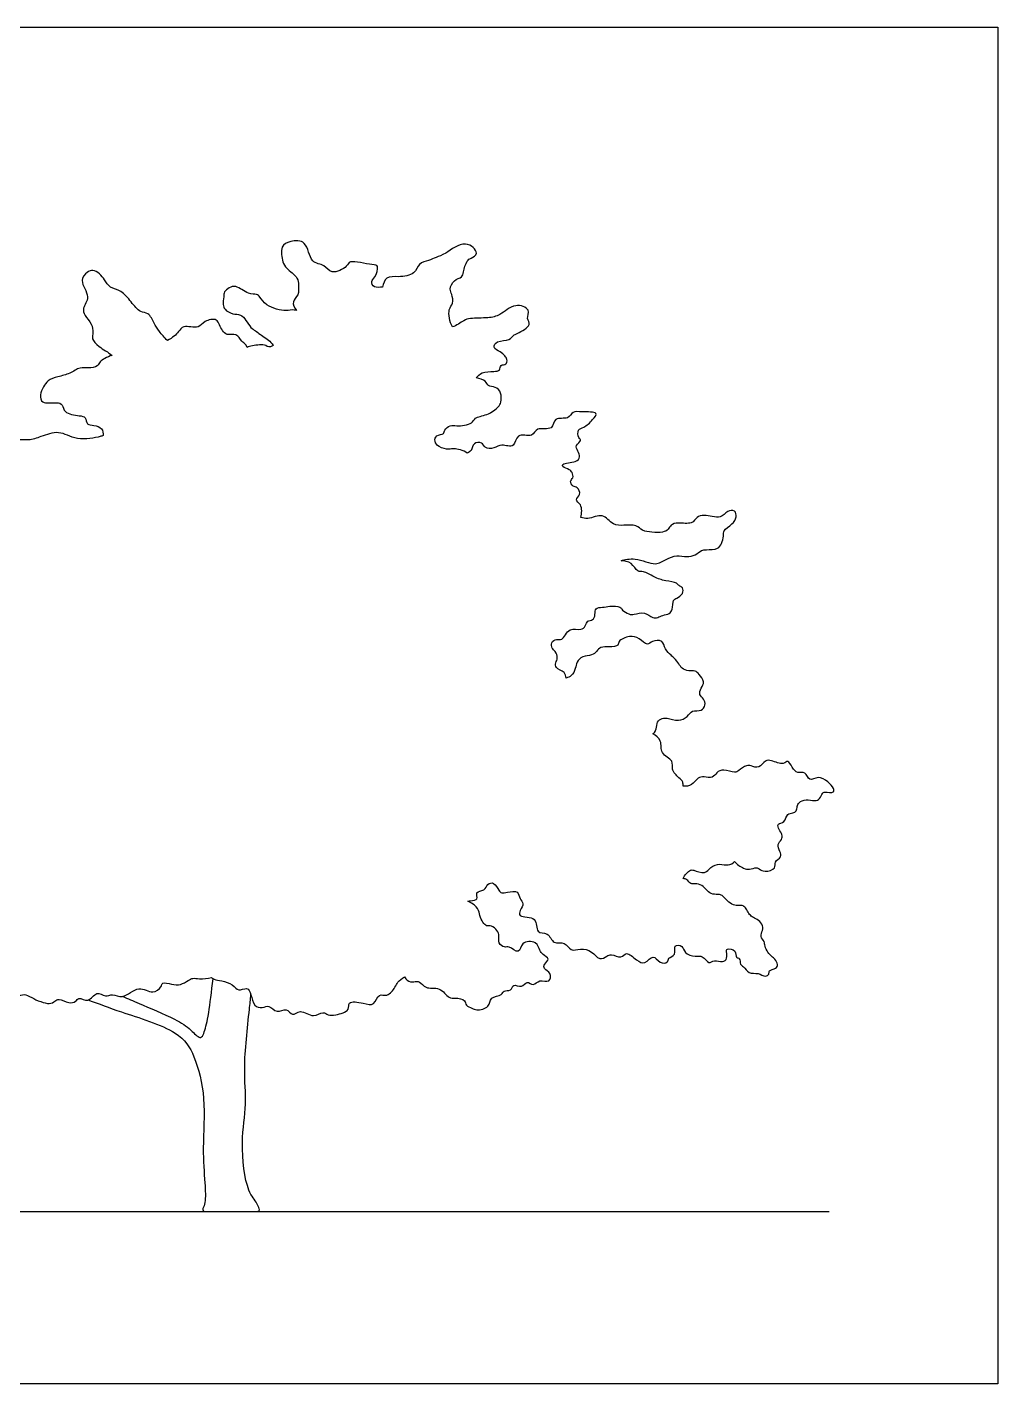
# Model space of a CAD drawing. Header units: millimetres. Extents: x 34 to 295, y 0 to 64.
# Drawn here: x 107.64 to 116.9, y 0.16 to 13.1 of the extents above; entities that cross this region are included whole.
import ezdxf

# ---------------------------------------------------------------- set-up
doc = ezdxf.new("R2010")
doc.units = ezdxf.units.MM
for name, color, linetype, true_color in [('AG-DIAGRAM', 7, 'Continuous', 0xfecc66), ('AG-PLANTS', 7, 'Continuous', 0x66ccff), ('X-VPRT', 6, 'Continuous', 0xff00ff)]:
    doc.layers.add(name, color=color, linetype=linetype, true_color=true_color)

msp = doc.modelspace()

# ---------------------------------------------------------------- linework, layer by layer
at = {"layer": 'AG-DIAGRAM'}
msp.add_line((103.258, 1.799), (115.288, 1.799), dxfattribs=at)
at = {"layer": 'AG-PLANTS'}
for centre, start, end in [((109.332, 1.82), 155.1454, 270), ((109.832, 1.82), 270, 20.6117)]:
    msp.add_arc(centre, 0.0206, start, end, dxfattribs=at)
for points, knots in [([(111.028, 10.619), (111, 10.617), (110.935, 10.608), (110.913, 10.68), (110.96, 10.707), (110.997, 10.832), (110.923, 10.827), (110.706, 10.885), (110.695, 10.809), (110.532, 10.73), (110.478, 10.842), (110.331, 10.838), (110.312, 11.074), (110.148, 11.059), (110.046, 11.015), (110.073, 10.854), (110.105, 10.799), (110.226, 10.71), (110.222, 10.64), (110.234, 10.539), (110.155, 10.485), (110.187, 10.419), (110.205, 10.396)], [-11.279825, -11.279825, -11.279825, -11.279825, -10.882577, -10.451119, -10.033702, -9.454117, -9.024814, -8.205548, -7.766619, -7.074331, -6.509178, -5.890545, -5.112153, -4.458605, -3.895606, -3.221315, -2.733944, -2.067448, -1.594024, -1.043039, -0.534784, 0, 0, 0, 0]), ([(111.693, 10.239), (111.666, 10.287), (111.645, 10.408), (111.706, 10.46), (111.69, 10.551), (111.663, 10.598), (111.702, 10.691), (111.79, 10.708), (111.795, 10.765), (111.829, 10.873), (111.867, 10.895), (111.962, 10.94), (111.808, 11.086), (111.634, 10.932), (111.539, 10.907), (111.468, 10.869), (111.366, 10.85), (111.339, 10.734), (111.18, 10.712), (111.059, 10.728), (111.032, 10.65), (111.028, 10.619)], [-10.630875, -10.630875, -10.630875, -10.630875, -9.893748, -9.410385, -8.894766, -8.470623, -7.934249, -7.433578, -7.021174, -6.425909, -6.030908, -5.554109, -4.888103, -4.061923, -3.487212, -2.982818, -2.430469, -1.859919, -1.16378, -0.558711, 0, 0, 0, 0]), ([(108.976, 10.111), (108.944, 10.136), (108.889, 10.207), (108.849, 10.268), (108.798, 10.38), (108.711, 10.372), (108.627, 10.48), (108.54, 10.589), (108.425, 10.606), (108.376, 10.69), (108.332, 10.746), (108.264, 10.79), (108.207, 10.762), (108.126, 10.681), (108.251, 10.526), (108.16, 10.421), (108.185, 10.345), (108.255, 10.271), (108.27, 10.187), (108.248, 10.122), (108.321, 10.047), (108.41, 9.997), (108.447, 9.968)], [-16.620272, -16.620272, -16.620272, -16.620272, -16.130981, -15.573291, -14.981804, -14.495617, -13.845352, -13.165289, -12.57603, -12.035748, -11.540511, -11.05662, -10.621655, -10.075652, -9.340315, -8.72773, -8.249125, -7.675404, -7.158141, -6.714927, -6.150806, -5.47798, -5.47798, -5.47798, -5.47798]), ([(110.205, 10.396), (110.198, 10.398), (110.158, 10.407), (110.112, 10.382), (109.912, 10.431), (109.862, 10.522), (109.826, 10.556), (109.743, 10.547), (109.631, 10.641), (109.565, 10.616), (109.513, 10.576), (109.513, 10.525), (109.502, 10.452), (109.519, 10.402), (109.598, 10.357), (109.675, 10.363), (109.726, 10.302), (109.767, 10.231), (109.815, 10.202), (109.862, 10.166), (109.948, 10.11), (109.979, 10.072), (109.985, 10.062)], [12.843865, 12.843865, 12.843865, 12.843865, 12.944739, 13.452448, 14.241577, 14.813279, 15.180363, 15.684198, 16.355148, 16.81102, 17.250288, 17.652522, 18.1374, 18.541166, 19.068303, 19.557151, 20.047949, 20.568511, 20.983944, 21.42589, 22.066382, 22.286855, 22.286855, 22.286855, 22.286855]), ([(111.92, 9.754), (111.936, 9.772), (111.972, 9.812), (112.084, 9.814), (112.151, 9.818), (112.147, 9.883), (112.213, 9.875), (112.217, 9.93), (112.195, 9.965), (112.151, 10.001), (112.07, 10.041), (112.122, 10.113), (112.238, 10.104), (112.275, 10.163), (112.314, 10.175), (112.459, 10.256), (112.393, 10.318), (112.446, 10.412), (112.281, 10.473), (112.15, 10.345), (112.037, 10.323), (111.864, 10.324), (111.802, 10.305), (111.731, 10.249), (111.693, 10.239)], [-12.395788, -12.395788, -12.395788, -12.395788, -11.904653, -11.3005, -10.871057, -10.489328, -10.095517, -9.723621, -9.36082, -8.917799, -8.428516, -7.988222, -7.384581, -6.952319, -6.560367, -5.892312, -5.449292, -4.941584, -4.300378, -3.552239, -2.924456, -2.18959, -1.715343, -1.078093, -1.078093, -1.078093, -1.078093]), ([(109.734, 10.043), (109.731, 10.052), (109.723, 10.074), (109.68, 10.101), (109.638, 10.182), (109.539, 10.154), (109.5, 10.205), (109.469, 10.256), (109.45, 10.323), (109.321, 10.301), (109.28, 10.215), (109.123, 10.263), (109.084, 10.192), (109.041, 10.15), (108.998, 10.122), (108.976, 10.111)], [-6.261715, -6.261715, -6.261715, -6.261715, -5.946887, -5.540607, -5.027417, -4.499419, -4.071492, -3.624089, -3.192895, -2.604503, -2.078104, -1.41332, -0.942728, -0.499302, 0, 0, 0, 0]), ([(108.447, 9.968), (108.423, 9.961), (108.378, 9.94), (108.329, 9.91), (108.313, 9.859), (108.217, 9.843), (108.139, 9.859), (108.044, 9.789), (107.932, 9.766), (107.832, 9.732), (107.79, 9.667), (107.756, 9.594), (107.771, 9.498), (107.916, 9.525), (107.981, 9.502), (107.983, 9.411), (108.132, 9.392), (108.199, 9.384), (108.203, 9.301), (108.275, 9.304), (108.356, 9.277), (108.363, 9.224), (108.362, 9.202)], [0, 0, 0, 0, 0.498577, 0.921211, 1.31027, 1.847107, 2.354487, 2.956297, 3.579062, 4.152595, 4.64484, 5.160355, 5.64219, 6.293676, 6.737272, 7.213505, 7.884455, 8.332892, 8.776487, 9.227912, 9.735292, 10.206706, 10.206706, 10.206706, 10.206706]), ([(109.985, 10.062), (109.944, 10.035), (109.92, 10.078), (109.799, 10.064), (109.748, 10.05), (109.734, 10.043)], [-6.273185, -6.273185, -6.273185, -6.273185, -5.82812, -5.182885, -4.854902, -4.854902, -4.854902, -4.854902]), ([(111.835, 9.035), (111.798, 9.061), (111.706, 9.087), (111.663, 9.064), (111.561, 9.09), (111.519, 9.144), (111.533, 9.211), (111.619, 9.214), (111.612, 9.26), (111.676, 9.308), (111.732, 9.289), (111.888, 9.309), (111.902, 9.381), (112.028, 9.393), (112.135, 9.471), (112.158, 9.52), (112.165, 9.613), (112.106, 9.672), (112.031, 9.668), (112.014, 9.729), (111.955, 9.748), (111.92, 9.754)], [0, 0, 0, 0, 0.662172, 1.06273, 1.626917, 2.084837, 2.502536, 2.974922, 3.310638, 3.77786, 4.234404, 4.914751, 5.347013, 5.964999, 6.616979, 7.0326, 7.563697, 8.060811, 8.518731, 8.936172, 9.445019, 9.445019, 9.445019, 9.445019]), ([(112.918, 8.422), (112.929, 8.46), (112.934, 8.545), (112.853, 8.589), (112.926, 8.637), (112.889, 8.715), (112.841, 8.71), (112.808, 8.77), (112.852, 8.797), (112.837, 8.853), (112.812, 8.88), (112.742, 8.899), (112.739, 8.942), (112.873, 8.942), (112.917, 8.997), (112.892, 9.055), (112.858, 9.109), (112.933, 9.157), (112.89, 9.18), (112.885, 9.268), (112.953, 9.277), (113.028, 9.346), (113.096, 9.436), (112.928, 9.422), (112.838, 9.443), (112.804, 9.348), (112.657, 9.389), (112.66, 9.242), (112.49, 9.292), (112.465, 9.176), (112.297, 9.238), (112.295, 9.074), (112.159, 9.128), (112.095, 9.076), (111.998, 9.079), (111.98, 9.143), (111.888, 9.136), (111.882, 9.062), (111.85, 9.041), (111.835, 9.035)], [-20.228479, -20.228479, -20.228479, -20.228479, -19.605955, -19.152213, -18.71244, -18.245631, -17.872613, -17.461234, -17.097377, -16.696691, -16.338307, -15.869262, -15.608273, -14.97857, -14.533505, -14.098524, -13.674381, -13.22218, -12.897923, -12.413422, -11.985575, -11.381154, -10.912109, -10.265016, -9.721368, -9.23057, -8.624663, -8.078273, -7.430495, -6.913005, -6.272841, -5.69637, -5.106333, -4.586279, -4.07066, -3.650321, -3.180584, -2.700811, -2.391736, -2.391736, -2.391736, -2.391736]), ([(108.362, 9.202), (108.354, 9.2), (108.311, 9.184), (108.102, 9.148), (107.945, 9.26), (107.769, 9.192), (107.654, 9.153), (107.547, 9.168), (107.441, 9.16), (107.414, 9.103), (107.407, 9.064), (107.446, 9.034), (107.471, 9.015)], [-14.727929, -14.727929, -14.727929, -14.727929, -14.501341, -13.657347, -12.873232, -12.121901, -11.49211, -10.896139, -10.328167, -9.902232, -9.567383, -9.104895, -9.104895, -9.104895, -9.104895]), ([(113.302, 8.009), (113.335, 8.018), (113.456, 8.045), (113.627, 7.951), (113.729, 8.025), (113.832, 8.065), (113.928, 8.042), (114.009, 8.058), (114.069, 8.111), (114.116, 8.115), (114.232, 8.114), (114.26, 8.173), (114.284, 8.243), (114.273, 8.302), (114.365, 8.355), (114.408, 8.42), (114.393, 8.495), (114.309, 8.487), (114.256, 8.401), (114.095, 8.452), (114.025, 8.429), (113.979, 8.35), (113.849, 8.377), (113.777, 8.354), (113.754, 8.305), (113.698, 8.273), (113.596, 8.281), (113.504, 8.29), (113.448, 8.355), (113.328, 8.346), (113.222, 8.342), (113.129, 8.474), (113.006, 8.401), (112.939, 8.415), (112.918, 8.422)], [-33.386314, -33.386314, -33.386314, -33.386314, -32.799948, -31.998685, -31.392119, -30.800366, -30.240489, -29.726753, -29.23576, -28.83368, -28.245864, -27.804645, -27.317446, -26.904353, -26.341583, -25.835281, -25.397474, -24.940538, -24.402725, -23.69693, -23.219623, -22.71971, -22.085411, -21.601659, -21.20294, -20.76587, -20.184785, -19.642472, -19.140353, -18.529658, -17.949675, -17.2983, -16.620952, -16.283398, -16.283398, -16.283398, -16.283398]), ([(112.778, 6.889), (112.775, 6.908), (112.77, 6.95), (112.672, 6.979), (112.677, 7.037), (112.703, 7.08), (112.677, 7.145), (112.642, 7.171), (112.63, 7.231), (112.687, 7.269), (112.746, 7.239), (112.802, 7.382), (112.921, 7.339), (112.964, 7.383), (112.978, 7.441), (113.037, 7.437), (113.058, 7.495), (113.051, 7.563), (113.131, 7.561), (113.19, 7.579), (113.298, 7.575), (113.312, 7.535), (113.376, 7.494), (113.427, 7.495), (113.528, 7.527), (113.601, 7.457), (113.653, 7.466), (113.7, 7.49), (113.765, 7.498), (113.795, 7.542), (113.793, 7.637), (113.836, 7.649), (113.896, 7.689), (113.896, 7.755), (113.851, 7.768), (113.835, 7.803), (113.72, 7.815), (113.62, 7.848), (113.519, 7.915), (113.456, 7.896), (113.405, 7.997), (113.335, 8.007), (113.302, 8.009)], [-18.432275, -18.432275, -18.432275, -18.432275, -18.00627, -17.472159, -17.082131, -16.6846, -16.228274, -15.846983, -15.438094, -15.008249, -14.609356, -13.984375, -13.40328, -12.990434, -12.577722, -12.191349, -11.76274, -11.336658, -10.88854, -10.402906, -9.842418, -9.487757, -9.012194, -8.597756, -8.03185, -7.487697, -7.096057, -6.675929, -6.231083, -5.827061, -5.29773, -4.940568, -4.465093, -4.050787, -3.693625, -3.364297, -2.775688, -2.157701, -1.547009, -1.130604, -0.571831, 0, 0, 0, 0]), ([(113.605, 6.358), (113.617, 6.366), (113.643, 6.393), (113.637, 6.456), (113.678, 6.506), (113.743, 6.511), (113.849, 6.471), (113.937, 6.517), (113.976, 6.587), (114.071, 6.568), (114.111, 6.631), (114.095, 6.693), (114.04, 6.729), (114.066, 6.796), (114.105, 6.853), (114.048, 6.926), (114.011, 6.962), (113.947, 6.954), (113.88, 6.977), (113.855, 7.024), (113.812, 7.079), (113.779, 7.106), (113.717, 7.164), (113.706, 7.256), (113.596, 7.249), (113.554, 7.191), (113.474, 7.276), (113.388, 7.297), (113.271, 7.248), (113.282, 7.194), (113.188, 7.181), (113.107, 7.193), (113.07, 7.142), (113.023, 7.101), (112.934, 7.102), (112.874, 7.043), (112.871, 6.98), (112.833, 6.907), (112.795, 6.896), (112.778, 6.889)], [4.169953, 4.169953, 4.169953, 4.169953, 4.439849, 4.913274, 5.341304, 5.786369, 6.387059, 6.933097, 7.418602, 7.935885, 8.382886, 8.824, 9.25203, 9.701417, 10.157743, 10.678609, 11.081063, 11.525314, 11.992122, 12.407556, 12.877707, 13.257961, 13.776069, 14.28334, 14.819621, 15.2432, 15.79682, 16.353867, 16.952965, 17.302637, 17.816788, 18.331884, 18.758815, 19.20076, 19.729066, 20.22546, 20.676885, 21.181279, 21.588742, 21.588742, 21.588742, 21.588742]), ([(113.896, 5.857), (113.895, 5.871), (113.893, 5.908), (113.852, 5.935), (113.776, 6.017), (113.81, 6.106), (113.666, 6.164), (113.699, 6.297), (113.634, 6.341), (113.605, 6.358)], [-3.565064, -3.565064, -3.565064, -3.565064, -3.313363, -2.882705, -2.304303, -1.809787, -1.179996, -0.571534, 0, 0, 0, 0]), ([(114.383, 5.139), (114.406, 5.111), (114.469, 5.071), (114.524, 5.06), (114.593, 5.086), (114.621, 5.068), (114.673, 5.032), (114.784, 5.069), (114.759, 5.14), (114.837, 5.179), (114.817, 5.235), (114.787, 5.305), (114.838, 5.345), (114.844, 5.399), (114.806, 5.438), (114.788, 5.506), (114.87, 5.506), (114.881, 5.601), (114.941, 5.598), (114.977, 5.619), (114.981, 5.666), (114.997, 5.705), (115.068, 5.739), (115.146, 5.712), (115.202, 5.733), (115.218, 5.794), (115.248, 5.805), (115.338, 5.788), (115.332, 5.844), (115.276, 5.901), (115.185, 5.961), (115.093, 5.894), (115.066, 6.004), (114.982, 5.975), (114.933, 6.032), (114.896, 6.116), (114.85, 6.054), (114.738, 6.105), (114.676, 6.108), (114.622, 6.021), (114.541, 6.053), (114.498, 6.062), (114.425, 6.004), (114.387, 5.981), (114.28, 6.026), (114.213, 5.991), (114.178, 5.93), (114.092, 5.951), (114.032, 5.942), (113.98, 5.861), (113.922, 5.856), (113.896, 5.857)], [-22.461086, -22.461086, -22.461086, -22.461086, -21.865535, -21.433739, -20.965966, -20.651262, -20.206202, -19.650743, -19.224662, -18.749712, -18.341621, -17.866146, -17.439579, -17.046694, -16.617727, -16.209636, -15.77156, -15.269103, -14.867961, -14.51564, -14.14175, -13.778949, -13.295796, -12.781263, -12.36525, -11.939777, -11.625072, -11.123654, -10.791214, -10.272256, -9.69357, -9.181609, -8.687505, -8.216282, -7.727641, -7.250083, -6.857975, -6.244496, -5.808106, -5.280238, -4.789279, -4.413604, -3.880698, -3.501874, -2.915489, -2.43477, -1.988015, -1.480523, -1.045953, -0.510949, 0, 0, 0, 0]), ([(113.895, 4.978), (113.905, 5.011), (113.964, 5.063), (113.994, 5.057), (114.109, 5.014), (114.152, 5.089), (114.245, 5.123), (114.319, 5.095), (114.371, 5.122), (114.383, 5.139)], [-14.079853, -14.079853, -14.079853, -14.079853, -13.496481, -13.175888, -12.590507, -12.093839, -11.547434, -11.035293, -10.589924, -10.589924, -10.589924, -10.589924]), ([(111.842, 4.761), (111.85, 4.762), (111.881, 4.767), (111.948, 4.77), (111.905, 4.855), (112.007, 4.856), (112.022, 4.929), (112.096, 4.945), (112.132, 4.864), (112.163, 4.833), (112.218, 4.848), (112.328, 4.865), (112.329, 4.781), (112.382, 4.738), (112.338, 4.676), (112.318, 4.602), (112.516, 4.622), (112.48, 4.444), (112.613, 4.471), (112.65, 4.34), (112.769, 4.384), (112.818, 4.273), (112.918, 4.316), (113.026, 4.289), (113.09, 4.192), (113.168, 4.235), (113.208, 4.262), (113.306, 4.207), (113.353, 4.29), (113.448, 4.195), (113.532, 4.152), (113.609, 4.263), (113.664, 4.164), (113.755, 4.17), (113.746, 4.225), (113.835, 4.241), (113.793, 4.35), (113.897, 4.338), (113.901, 4.26), (114.011, 4.226), (114.08, 4.249), (114.138, 4.153), (114.191, 4.208), (114.271, 4.17), (114.319, 4.215), (114.308, 4.274), (114.307, 4.316), (114.406, 4.295), (114.392, 4.216), (114.441, 4.221), (114.434, 4.152), (114.475, 4.138), (114.519, 4.064), (114.612, 4.081), (114.674, 4.035), (114.719, 4.061), (114.707, 4.104), (114.783, 4.115), (114.802, 4.157), (114.773, 4.211), (114.737, 4.23), (114.702, 4.273), (114.67, 4.33), (114.674, 4.377), (114.622, 4.423), (114.658, 4.482), (114.652, 4.543), (114.601, 4.591), (114.553, 4.607), (114.518, 4.643), (114.497, 4.689), (114.469, 4.722), (114.421, 4.717), (114.373, 4.722), (114.314, 4.76), (114.275, 4.811), (114.242, 4.829), (114.174, 4.821), (114.12, 4.86), (114.079, 4.918), (114.011, 4.929), (113.965, 4.919), (113.935, 4.969), (113.908, 4.974), (113.895, 4.978)], [9.72235, 9.72235, 9.72235, 9.72235, 9.8915, 10.348501, 10.771303, 11.256572, 11.717589, 12.143297, 12.655343, 13.011149, 13.44103, 13.991431, 14.451058, 14.883095, 15.355509, 15.754131, 16.430272, 17.0467, 17.59132, 18.173179, 18.728802, 19.272196, 19.81518, 20.411336, 20.983563, 21.463944, 21.857755, 22.406002, 22.856606, 23.464139, 23.988914, 24.537503, 25.058735, 25.5315, 25.884397, 26.349694, 26.849212, 27.300689, 27.765803, 28.34037, 28.814008, 29.335043, 29.754544, 30.258984, 30.670228, 31.110294, 31.414867, 31.9035, 32.348334, 32.657389, 33.073851, 33.434353, 33.930221, 34.460217, 34.945541, 35.298297, 35.618248, 36.075184, 36.434098, 36.86084, 37.227123, 37.64679, 38.106099, 38.489573, 38.924411, 39.364766, 39.800351, 40.263182, 40.674071, 41.067127, 41.475687, 41.836189, 42.216116, 42.610986, 43.090601, 43.545783, 43.885631, 44.342891, 44.800601, 45.278361, 45.736136, 46.109486, 46.528653, 46.820546, 46.820546, 46.820546, 46.820546]), ([(111.236, 4.038), (111.244, 4.025), (111.269, 3.992), (111.325, 3.988), (111.384, 4.003), (111.435, 3.914), (111.577, 3.953), (111.656, 3.827), (111.718, 3.842), (111.822, 3.823), (111.816, 3.762), (111.884, 3.739), (111.923, 3.715), (112.054, 3.743), (112.046, 3.852), (112.169, 3.857), (112.177, 3.916), (112.258, 3.896), (112.267, 3.982), (112.358, 3.925), (112.401, 4.01), (112.467, 3.942), (112.522, 4.023), (112.626, 3.972), (112.639, 4.082), (112.564, 4.11), (112.564, 4.165), (112.633, 4.209), (112.551, 4.252), (112.526, 4.289), (112.5, 4.384), (112.345, 4.38), (112.337, 4.243), (112.235, 4.338), (112.191, 4.313), (112.124, 4.359), (112.144, 4.432), (112.123, 4.481), (112.068, 4.535), (112.015, 4.511), (111.949, 4.6), (111.944, 4.713), (111.842, 4.761)], [7.31499, 7.31499, 7.31499, 7.31499, 7.546028, 8.008764, 8.423203, 8.939109, 9.582866, 10.219279, 10.663911, 11.209219, 11.595832, 12.04311, 12.448228, 13.048336, 13.571937, 14.136542, 14.509348, 14.956103, 15.374831, 15.865074, 16.326093, 16.772953, 17.26415, 17.78938, 18.26874, 18.748101, 19.123598, 19.558168, 20.02581, 20.428111, 20.953016, 21.575453, 22.100358, 22.652107, 23.043746, 23.501666, 23.971536, 24.391664, 24.862977, 25.255085, 25.82156, 26.246503, 26.246503, 26.246503, 26.246503]), ([(107.444, 3.884), (107.457, 3.866), (107.497, 3.846), (107.547, 3.85), (107.612, 3.882), (107.678, 3.837), (107.847, 3.765), (107.899, 3.807), (107.943, 3.837), (108.031, 3.783), (108.103, 3.796), (108.126, 3.853), (108.226, 3.783), (108.295, 3.912), (108.383, 3.84), (108.453, 3.884), (108.554, 3.818), (108.7, 3.97), (108.83, 3.865), (108.921, 3.937), (108.921, 3.993), (109.02, 3.965), (109.099, 3.957), (109.173, 4.003), (109.217, 4.032), (109.281, 4.014), (109.358, 4.023), (109.396, 4.032)], [9.596839, 9.596839, 9.596839, 9.596839, 10.037475, 10.446536, 10.898847, 11.411133, 12.170511, 12.607042, 12.990113, 13.55542, 14.020299, 14.394601, 14.928919, 15.517464, 16.041473, 16.521014, 17.085905, 17.837975, 18.504467, 19.055502, 19.414901, 19.93951, 20.469823, 20.991204, 21.390879, 21.852711, 22.42838, 22.42838, 22.42838, 22.42838]), ([(108.547, 3.853), (108.6, 3.83), (108.7, 3.785), (109.048, 3.641), (109.19, 3.547), (109.282, 3.442), (109.324, 3.489), (109.365, 3.653), (109.387, 3.825), (109.407, 3.989), (109.41, 4.021)], [0, 0, 0, 0, 0.750128, 1.848766, 2.636005, 3.239089, 3.595714, 4.307121, 5.298654, 5.524538, 5.524538, 5.524538, 5.524538]), ([(109.396, 4.032), (109.403, 4.025), (109.433, 4.005), (109.484, 4.006), (109.609, 3.966), (109.648, 3.891), (109.738, 3.95), (109.778, 3.866), (109.792, 3.76), (109.881, 3.734), (109.946, 3.779), (110.017, 3.68), (110.112, 3.755), (110.166, 3.652), (110.246, 3.739), (110.367, 3.638), (110.457, 3.714), (110.51, 3.668), (110.579, 3.673), (110.723, 3.711), (110.687, 3.813), (110.846, 3.791), (110.95, 3.755), (110.985, 3.889), (111.075, 3.841), (111.151, 3.94), (111.164, 3.985), (111.211, 4.023), (111.236, 4.038)], [5.312571, 5.312571, 5.312571, 5.312571, 5.475693, 5.918281, 6.353308, 6.82462, 7.32356, 7.809891, 8.39612, 8.892314, 9.352371, 9.899762, 10.434766, 10.931344, 11.439123, 12.093831, 12.647472, 13.0676, 13.556562, 14.203924, 14.6498, 15.298232, 15.870211, 16.430525, 16.914031, 17.505834, 17.935118, 18.380961, 18.380961, 18.380961, 18.380961]), ([(108.216, 3.818), (108.324, 3.781), (108.523, 3.701), (109.079, 3.539), (109.244, 3.283), (109.346, 2.874), (109.305, 2.415), (109.332, 2.087), (109.342, 1.904), (109.321, 1.846), (109.313, 1.828)], [0, 0, 0, 0, 1.056813, 2.400614, 3.372195, 4.530157, 5.772987, 6.82119, 7.605952, 7.954996, 7.954996, 7.954996, 7.954996]), ([(109.851, 1.827), (109.845, 1.844), (109.824, 1.895), (109.722, 2.002), (109.668, 2.467), (109.737, 2.824), (109.694, 3.173), (109.744, 3.602), (109.767, 3.824), (109.772, 3.868)], [9.700996, 9.700996, 9.700996, 9.700996, 10.041319, 10.738033, 11.958184, 13.06282, 14.126976, 15.484657, 15.840929, 15.840929, 15.840929, 15.840929])]:
    msp.add_open_spline(points, degree=3, knots=knots, dxfattribs=at)
msp.add_open_spline([(109.332, 1.799), (109.499, 1.799), (109.665, 1.799), (109.832, 1.799)], degree=3, dxfattribs=at)
at = {"layer": 'X-VPRT'}
msp.add_lwpolyline([(88.198, 0.156), (88.198, 13.099), (116.896, 13.099), (116.896, 0.156)], close=True, dxfattribs=at)

doc.saveas('drawing.dxf')
